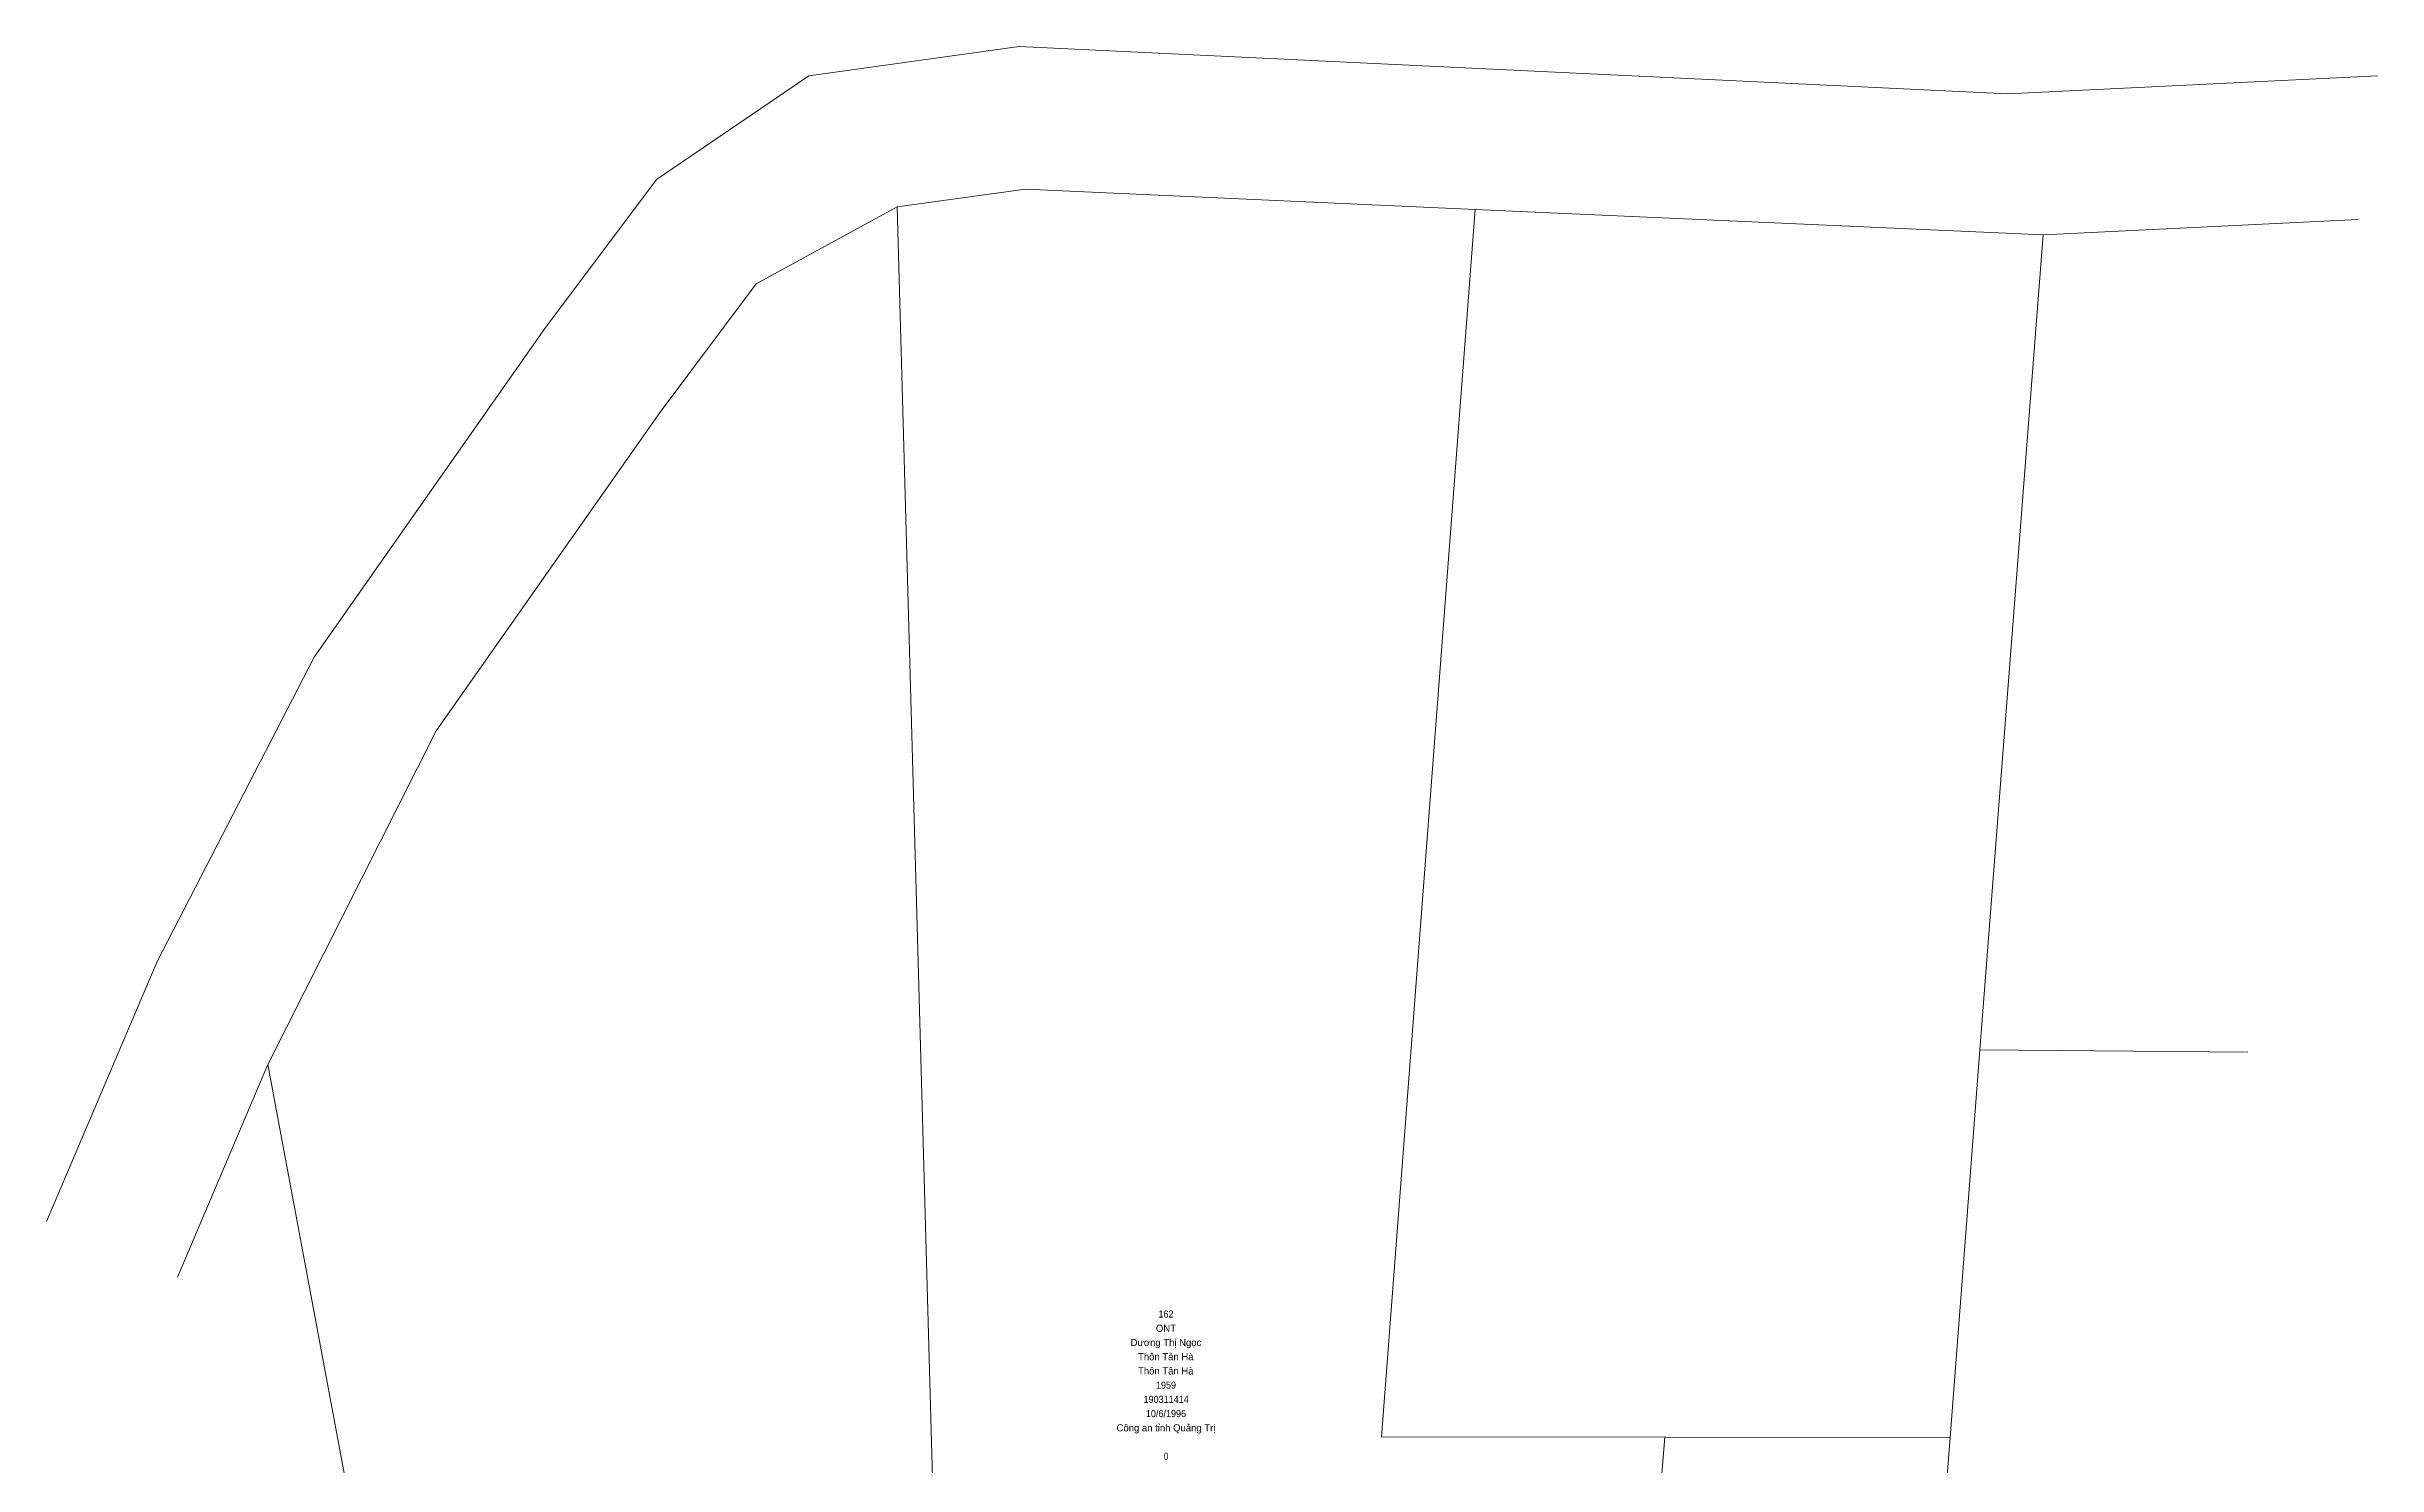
# Model space of a CAD drawing. Header units: metres. Extents: x 549679.1 to 549744.6, y 1838608.6 to 1838694.4.
# Drawn here: x 549679.1 to 549744.6, y 1838654.5 to 1838694.4 of the extents above; entities that cross this region are included whole.
import ezdxf
from ezdxf.enums import TextEntityAlignment as Align

# ---------------------------------------------------------------- set-up
doc = ezdxf.new("R2010")
doc.units = ezdxf.units.M
doc.header["$LTSCALE"] = 0.08
doc.layers.add('15', color=7, linetype='Continuous', lineweight=13)
doc.layers.add('18', color=7, linetype='Continuous', lineweight=13)

msp = doc.modelspace()

# ---------------------------------------------------------------- linework, layer by layer
at = {"layer": '15'}
for q in [(549699.02, 1838687.74), (549704.93, 1838620.25)]:
    msp.add_line((549702.99, 1838689.9), q, dxfattribs=at)
msp.add_lwpolyline([(549732.61, 1838655.29), (549716.61, 1838655.31), (549719.25, 1838689.83)], dxfattribs=at)
at = {"layer": '18'}
for p, q in [((549734.23, 1838693.08), (549744.63, 1838693.59)), ((549702.99, 1838689.9), (549706.6, 1838690.4)), ((549735.23, 1838689.12), (549744.09, 1838689.55)), ((549679.06, 1838661.36), (549682.17, 1838668.68)), ((549682.74, 1838659.8), (549685.28, 1838665.78)), ((549685.28, 1838665.78), (549693.97, 1838619.36)), ((549721.9, 1838621.19), (549724.58, 1838655.3))]:
    msp.add_line(p, q, dxfattribs=at)
for points in [[(549682.17, 1838668.67), (549682.17, 1838668.68), (549686.59, 1838677.24), (549693.08, 1838686.48), (549696.22, 1838690.67), (549700.5, 1838693.59), (549706.42, 1838694.41), (549734.23, 1838693.08)], [(549706.6, 1838690.4), (549719.25, 1838689.83), (549735.23, 1838689.12)], [(549735.23, 1838689.12), (549733.45, 1838666.19), (549740.99, 1838666.13)], [(549685.28, 1838665.78), (549690.02, 1838675.16), (549696.32, 1838684.13), (549699.02, 1838687.74)], [(549729.97, 1838621.45), (549732.61, 1838655.29), (549733.45, 1838666.19)]]:
    msp.add_lwpolyline(points, dxfattribs=at)

# ---------------------------------------------------------------- texts
at = {"layer": '15'}
for s, width, p in [('162', 0.95, (549710.55, 1838658.66)), ('162', 0.95, (549710.55, 1838658.66)), ('162', 0.95, (549710.55, 1838658.66)), ('162', 0.95, (549710.55, 1838658.66)), ('190311414', 0.95, (549710.555, 1838656.26)), ('190311414', 0.95, (549710.555, 1838656.26)), ('190311414', 0.95, (549710.555, 1838656.26)), ('190311414', 0.95, (549710.555, 1838656.26)), ('1959', 0.95, (549710.55, 1838656.66)), ('1959', 0.95, (549710.55, 1838656.66)), ('1959', 0.95, (549710.55, 1838656.66)), ('1959', 0.95, (549710.55, 1838656.66)), ('10/6/1996', 0.95, (549710.55, 1838655.86)), ('10/6/1996', 0.95, (549710.55, 1838655.86)), ('10/6/1996', 0.95, (549710.55, 1838655.86)), ('10/6/1996', 0.95, (549710.55, 1838655.86)), ('0', 0.85, (549710.555, 1838654.66)), ('0', 0.85, (549710.555, 1838654.66)), ('0', 0.85, (549710.555, 1838654.66)), ('0', 0.85, (549710.555, 1838654.66))]:
    msp.add_text(s, height=0.2, dxfattribs=dict(at, width=width)).set_placement(p, align=Align.CENTER)
for s, p in [('ONT', (549710.55, 1838658.26)), ('ONT', (549710.55, 1838658.26)), ('ONT', (549710.55, 1838658.26)), ('ONT', (549710.55, 1838658.26)), ('Dương Thị Ngọc', (549710.55, 1838657.86)), ('Dương Thị Ngọc', (549710.55, 1838657.86)), ('Dương Thị Ngọc', (549710.55, 1838657.86)), ('Dương Thị Ngọc', (549710.55, 1838657.86)), ('Thôn Tân Hà', (549710.545, 1838657.46)), ('Thôn Tân Hà', (549710.545, 1838657.46)), ('Thôn Tân Hà', (549710.545, 1838657.46)), ('Thôn Tân Hà', (549710.545, 1838657.46)), ('Thôn Tân Hà', (549710.545, 1838657.06)), ('Thôn Tân Hà', (549710.545, 1838657.06)), ('Thôn Tân Hà', (549710.545, 1838657.06)), ('Thôn Tân Hà', (549710.545, 1838657.06)), ('Công an tỉnh Quảng Trị', (549710.55, 1838655.46)), ('Công an tỉnh Quảng Trị', (549710.55, 1838655.46)), ('Công an tỉnh Quảng Trị', (549710.55, 1838655.46)), ('Công an tỉnh Quảng Trị', (549710.55, 1838655.46))]:
    msp.add_text(s, height=0.2, dxfattribs=at).set_placement(p, align=Align.CENTER)

doc.saveas('drawing.dxf')
